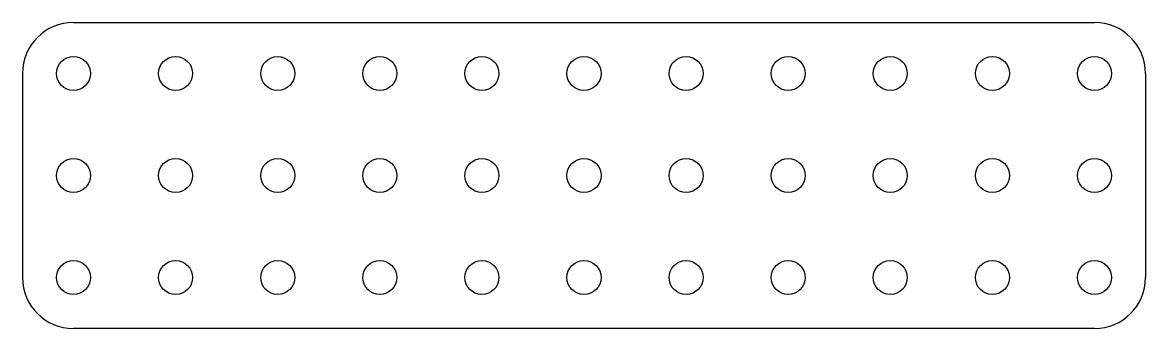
# Model space of a CAD drawing. Header units: millimetres. Extents: x 251.9 to 350.9, y 210.7 to 237.7.
import ezdxf

# ---------------------------------------------------------------- set-up
doc = ezdxf.new("R2010")
doc.units = ezdxf.units.MM
doc.layers.add('Default', color=7, linetype='Continuous')

msp = doc.modelspace()

# ---------------------------------------------------------------- linework, layer by layer
at = {"layer": 'Default', "color": 7, "linetype": 'Continuous'}
for p, q in [((256.429, 237.742), (346.429, 237.742)), ((251.929, 233.242), (251.929, 215.242)), ((350.929, 233.242), (350.929, 215.242)), ((346.429, 210.742), (256.429, 210.742))]:
    msp.add_line(p, q, dxfattribs=at)
for centre in [(256.429, 233.242), (265.429, 233.242), (274.429, 233.242), (283.429, 233.242), (292.429, 233.242), (301.429, 233.242), (310.429, 233.242), (319.429, 233.242), (328.429, 233.242), (337.429, 233.242), (346.429, 233.242), (256.429, 224.242), (265.429, 224.242), (274.429, 224.242), (283.429, 224.242), (292.429, 224.242), (301.429, 224.242), (310.429, 224.242), (319.429, 224.242), (328.429, 224.242), (337.429, 224.242), (346.429, 224.242), (256.429, 215.242), (265.429, 215.242), (274.429, 215.242), (283.429, 215.242), (292.429, 215.242), (301.429, 215.242), (310.429, 215.242), (319.429, 215.242), (328.429, 215.242), (337.429, 215.242), (346.429, 215.242)]:
    msp.add_circle(centre, 1.5, dxfattribs=at)
for centre, start, end in [((256.429, 233.242), 90, 180), ((346.429, 233.242), 0, 90), ((256.429, 215.242), 180, 270), ((346.429, 215.242), 270, 0)]:
    msp.add_arc(centre, 4.5, start, end, dxfattribs=at)

doc.saveas('drawing.dxf')
